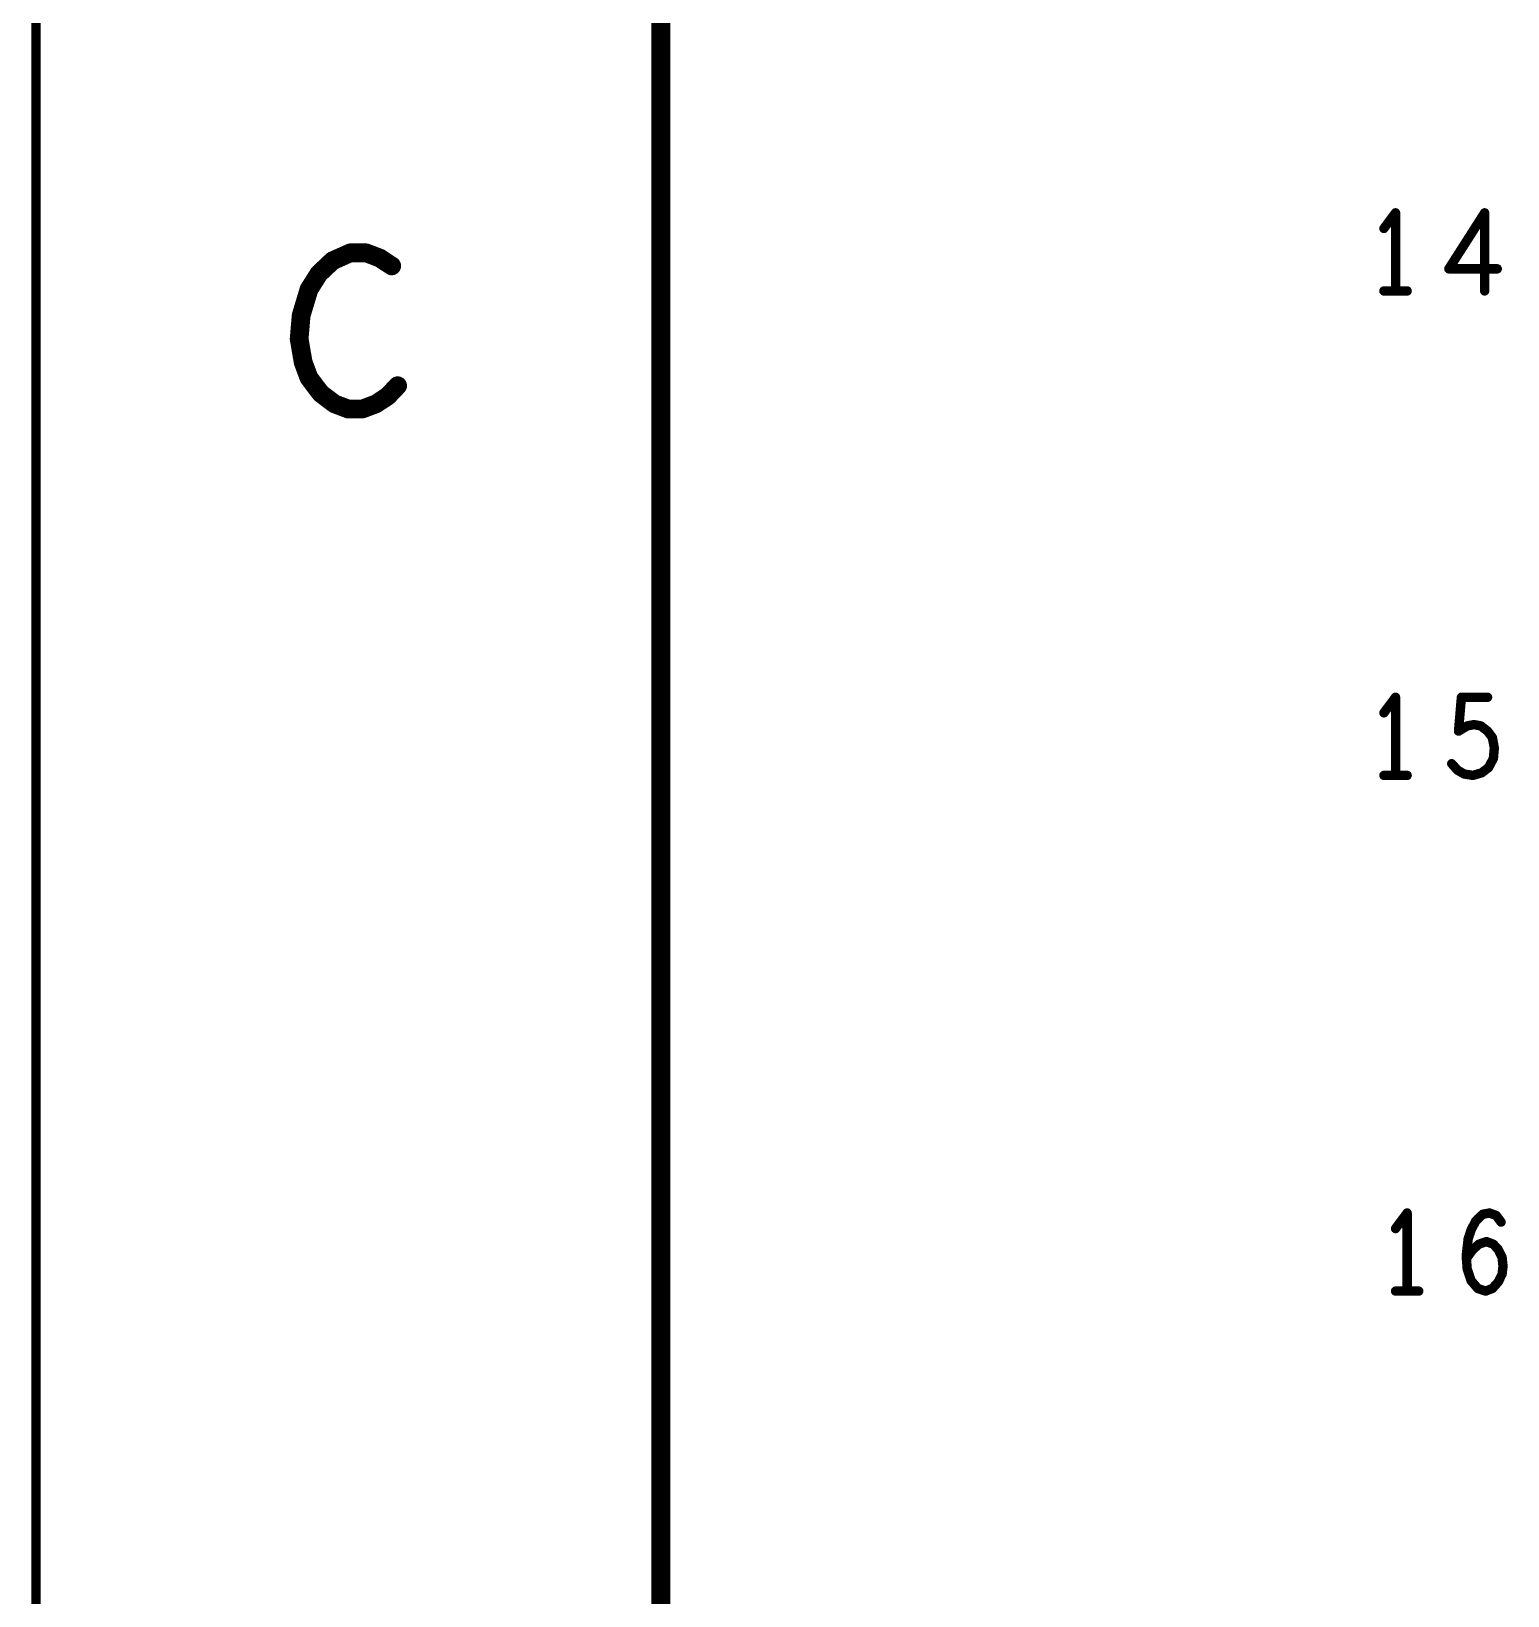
# Model space of a CAD drawing. Extents: x -14.2 to 19.9, y -5.2 to 16.9.
# Drawn here: x -14.157 to -11.795, y 6.704 to 9.207 of the extents above; entities that cross this region are included whole.
import ezdxf

# ---------------------------------------------------------------- set-up
doc = ezdxf.new("R2010")
doc.units = 0
doc.layers.get('0').update_dxf_attribs({"linetype": 'CONTINUOUS'})
doc.layers.add('FAB', color=2, linetype='CONTINUOUS')

# ---------------------------------------------------------------- blocks, each defined once
blk = doc.blocks.new('ROUND_105')
at = {"const_width": 0.0075}
blk.add_lwpolyline([(-0.00375, 0, 1), (0.00375, 0, 1)], format="xyb", close=True, dxfattribs=at)
blk = doc.blocks.new('ROUND_138')
at = {"const_width": 0.015}
blk.add_lwpolyline([(-0.0075, 0, 1), (0.0075, 0, 1)], format="xyb", close=True, dxfattribs=at)

msp = doc.modelspace()

# ---------------------------------------------------------------- linework, layer by layer
at = {"layer": 'FAB'}
for points, const_width in [([(-14.1499, -5.1472), (-14.1499, 16.8528)], 0.015), ([(-13.1499, 16.3528), (-13.1499, -4.6472)], 0.03), ([(-11.9741, 8.9168), (-11.9927, 8.8918)], 0.015), ([(-11.9741, 8.7918), (-11.9741, 8.9168)], 0.015), ([(-11.8315, 8.9168), (-11.8888, 8.8272)], 0.015), ([(-11.8315, 8.7918), (-11.8315, 8.9168)], 0.015), ([(-13.6467, 8.8528), (-13.6751, 8.8402)], 0.03), ([(-13.6215, 8.8528), (-13.6467, 8.8528)], 0.03), ([(-13.5995, 8.8444), (-13.6215, 8.8528)], 0.03), ([(-13.6751, 8.8402), (-13.6971, 8.8194)], 0.03), ([(-13.5806, 8.8319), (-13.5995, 8.8444)], 0.03), ([(-13.6971, 8.8194), (-13.7129, 8.7944)], 0.03), ([(-11.8888, 8.8272), (-11.8113, 8.8272)], 0.015), ([(-13.7129, 8.7944), (-13.7255, 8.7527)], 0.03), ([(-11.9927, 8.7918), (-11.9555, 8.7918)], 0.015), ([(-13.7255, 8.7527), (-13.7287, 8.7152)], 0.03), ([(-13.7287, 8.7152), (-13.7223, 8.6777)], 0.03), ([(-13.7223, 8.6777), (-13.7129, 8.6527)], 0.03), ([(-13.7129, 8.6527), (-13.694, 8.6277)], 0.03), ([(-13.694, 8.6277), (-13.6719, 8.6111)], 0.03), ([(-13.6058, 8.6111), (-13.5869, 8.6236)], 0.03), ([(-13.5869, 8.6236), (-13.5711, 8.6402)], 0.03), ([(-13.6719, 8.6111), (-13.6499, 8.6028)], 0.03), ([(-13.6499, 8.6028), (-13.6279, 8.6028)], 0.03), ([(-13.6279, 8.6028), (-13.6058, 8.6111)], 0.03), ([(-11.9741, 8.1418), (-11.9927, 8.1168)], 0.015), ([(-11.9741, 8.0168), (-11.9741, 8.1418)], 0.015), ([(-11.8733, 8.0876), (-11.8687, 8.1418)], 0.015), ([(-11.8687, 8.1418), (-11.8268, 8.1418)], 0.015), ([(-11.8594, 8.096), (-11.8733, 8.0876)], 0.015), ([(-11.8485, 8.098), (-11.8594, 8.096)], 0.015), ([(-11.8377, 8.096), (-11.8485, 8.098)], 0.015), ([(-11.8268, 8.0876), (-11.8377, 8.096)], 0.015), ([(-11.8191, 8.0772), (-11.8268, 8.0876)], 0.015), ([(-11.816, 8.0605), (-11.8191, 8.0772)], 0.015), ([(-11.8175, 8.0439), (-11.816, 8.0605)], 0.015), ([(-11.8842, 8.0355), (-11.8749, 8.0251)], 0.015), ([(-11.8361, 8.021), (-11.8253, 8.0293)], 0.015), ([(-11.8253, 8.0293), (-11.8175, 8.0439)], 0.015), ([(-11.9927, 8.0168), (-11.9555, 8.0168)], 0.015), ([(-11.8749, 8.0251), (-11.864, 8.0189)], 0.015), ([(-11.864, 8.0189), (-11.8501, 8.0168)], 0.015), ([(-11.8501, 8.0168), (-11.8361, 8.021)], 0.015), ([(-11.9555, 7.3167), (-11.9741, 7.2917)], 0.015), ([(-11.9555, 7.1917), (-11.9555, 7.3167)], 0.015), ([(-11.8532, 7.2896), (-11.8455, 7.3042)], 0.015), ([(-11.8455, 7.3042), (-11.8346, 7.3146)], 0.015), ([(-11.8346, 7.3146), (-11.8238, 7.3167)], 0.015), ([(-11.8238, 7.3167), (-11.8129, 7.3126)], 0.015), ([(-11.8129, 7.3126), (-11.8052, 7.3021)], 0.015), ([(-11.8579, 7.2751), (-11.8532, 7.2896)], 0.015), ([(-11.861, 7.248), (-11.8579, 7.2751)], 0.015), ([(-11.861, 7.2438), (-11.8501, 7.2584)], 0.015), ([(-11.8501, 7.2584), (-11.8408, 7.2667)], 0.015), ([(-11.8408, 7.2667), (-11.8284, 7.2709)], 0.015), ([(-11.8284, 7.2709), (-11.8176, 7.2667)], 0.015), ([(-11.8176, 7.2667), (-11.8098, 7.2584)], 0.015), ([(-11.8098, 7.2584), (-11.8036, 7.2459)], 0.015), ([(-11.8594, 7.2271), (-11.861, 7.248)], 0.015), ([(-11.8532, 7.2084), (-11.8594, 7.2271)], 0.015), ([(-11.8036, 7.2459), (-11.8021, 7.2313)], 0.015), ([(-11.8021, 7.2313), (-11.8036, 7.2188)], 0.015), ([(-11.8424, 7.1959), (-11.8532, 7.2084)], 0.015), ([(-11.8098, 7.2063), (-11.8191, 7.1959)], 0.015), ([(-11.8036, 7.2188), (-11.8098, 7.2063)], 0.015), ([(-11.9741, 7.1917), (-11.9369, 7.1917)], 0.015), ([(-11.83, 7.1917), (-11.8424, 7.1959)], 0.015), ([(-11.8191, 7.1959), (-11.83, 7.1917)], 0.015)]:
    msp.add_lwpolyline(points, dxfattribs=dict(at, const_width=const_width))

# ---------------------------------------------------------------- block references
for name, p in [('ROUND_105', (-11.9741, 8.9168)), ('ROUND_105', (-11.9741, 8.9168)), ('ROUND_105', (-11.8315, 8.9168)), ('ROUND_105', (-11.8315, 8.9168)), ('ROUND_105', (-11.9927, 8.8918)), ('ROUND_138', (-13.6467, 8.8528)), ('ROUND_138', (-13.6467, 8.8528)), ('ROUND_138', (-13.6215, 8.8528)), ('ROUND_138', (-13.6215, 8.8528)), ('ROUND_138', (-13.6751, 8.8402)), ('ROUND_138', (-13.6751, 8.8402)), ('ROUND_138', (-13.5995, 8.8444)), ('ROUND_138', (-13.5995, 8.8444)), ('ROUND_138', (-13.5806, 8.8319)), ('ROUND_138', (-13.6971, 8.8194)), ('ROUND_138', (-13.6971, 8.8194)), ('ROUND_105', (-11.8888, 8.8272)), ('ROUND_105', (-11.8888, 8.8272)), ('ROUND_105', (-11.8113, 8.8272)), ('ROUND_138', (-13.7129, 8.7944)), ('ROUND_138', (-13.7129, 8.7944)), ('ROUND_105', (-11.9927, 8.7918)), ('ROUND_105', (-11.9741, 8.7918)), ('ROUND_105', (-11.9555, 8.7918)), ('ROUND_105', (-11.8315, 8.7918)), ('ROUND_138', (-13.7255, 8.7527)), ('ROUND_138', (-13.7255, 8.7527)), ('ROUND_138', (-13.7287, 8.7152)), ('ROUND_138', (-13.7287, 8.7152)), ('ROUND_138', (-13.7223, 8.6777)), ('ROUND_138', (-13.7223, 8.6777)), ('ROUND_138', (-13.7129, 8.6527)), ('ROUND_138', (-13.7129, 8.6527)), ('ROUND_138', (-13.694, 8.6277)), ('ROUND_138', (-13.694, 8.6277)), ('ROUND_138', (-13.5869, 8.6236)), ('ROUND_138', (-13.5869, 8.6236)), ('ROUND_138', (-13.5711, 8.6402)), ('ROUND_138', (-13.6719, 8.6111)), ('ROUND_138', (-13.6719, 8.6111)), ('ROUND_138', (-13.6499, 8.6028)), ('ROUND_138', (-13.6499, 8.6028)), ('ROUND_138', (-13.6279, 8.6028)), ('ROUND_138', (-13.6279, 8.6028)), ('ROUND_138', (-13.6058, 8.6111)), ('ROUND_138', (-13.6058, 8.6111)), ('ROUND_105', (-11.9741, 8.1418)), ('ROUND_105', (-11.9741, 8.1418)), ('ROUND_105', (-11.8687, 8.1418)), ('ROUND_105', (-11.8687, 8.1418)), ('ROUND_105', (-11.8268, 8.1418)), ('ROUND_105', (-11.9927, 8.1168)), ('ROUND_105', (-11.8733, 8.0876)), ('ROUND_105', (-11.8733, 8.0876)), ('ROUND_105', (-11.8594, 8.096)), ('ROUND_105', (-11.8594, 8.096)), ('ROUND_105', (-11.8485, 8.098)), ('ROUND_105', (-11.8485, 8.098)), ('ROUND_105', (-11.8377, 8.096)), ('ROUND_105', (-11.8377, 8.096)), ('ROUND_105', (-11.8268, 8.0876)), ('ROUND_105', (-11.8268, 8.0876)), ('ROUND_105', (-11.8191, 8.0772)), ('ROUND_105', (-11.8191, 8.0772)), ('ROUND_105', (-11.816, 8.0605)), ('ROUND_105', (-11.816, 8.0605)), ('ROUND_105', (-11.8842, 8.0355)), ('ROUND_105', (-11.8253, 8.0293)), ('ROUND_105', (-11.8253, 8.0293)), ('ROUND_105', (-11.8175, 8.0439)), ('ROUND_105', (-11.8175, 8.0439)), ('ROUND_105', (-11.9927, 8.0168)), ('ROUND_105', (-11.9741, 8.0168)), ('ROUND_105', (-11.9555, 8.0168)), ('ROUND_105', (-11.8749, 8.0251)), ('ROUND_105', (-11.8749, 8.0251)), ('ROUND_105', (-11.864, 8.0189)), ('ROUND_105', (-11.864, 8.0189)), ('ROUND_105', (-11.8501, 8.0168)), ('ROUND_105', (-11.8501, 8.0168)), ('ROUND_105', (-11.8361, 8.021)), ('ROUND_105', (-11.8361, 8.021)), ('ROUND_105', (-11.9555, 7.3167)), ('ROUND_105', (-11.9555, 7.3167)), ('ROUND_105', (-11.8455, 7.3042)), ('ROUND_105', (-11.8455, 7.3042)), ('ROUND_105', (-11.8346, 7.3146)), ('ROUND_105', (-11.8346, 7.3146)), ('ROUND_105', (-11.8238, 7.3167)), ('ROUND_105', (-11.8238, 7.3167)), ('ROUND_105', (-11.8129, 7.3126)), ('ROUND_105', (-11.8129, 7.3126)), ('ROUND_105', (-11.8052, 7.3021)), ('ROUND_105', (-11.9741, 7.2917)), ('ROUND_105', (-11.8532, 7.2896)), ('ROUND_105', (-11.8532, 7.2896)), ('ROUND_105', (-11.8579, 7.2751)), ('ROUND_105', (-11.8579, 7.2751)), ('ROUND_105', (-11.8501, 7.2584)), ('ROUND_105', (-11.8501, 7.2584)), ('ROUND_105', (-11.8408, 7.2667)), ('ROUND_105', (-11.8408, 7.2667)), ('ROUND_105', (-11.8284, 7.2709)), ('ROUND_105', (-11.8284, 7.2709)), ('ROUND_105', (-11.8176, 7.2667)), ('ROUND_105', (-11.8176, 7.2667)), ('ROUND_105', (-11.8098, 7.2584)), ('ROUND_105', (-11.8098, 7.2584)), ('ROUND_105', (-11.861, 7.248)), ('ROUND_105', (-11.861, 7.248)), ('ROUND_105', (-11.861, 7.2438)), ('ROUND_105', (-11.8594, 7.2271)), ('ROUND_105', (-11.8594, 7.2271)), ('ROUND_105', (-11.8036, 7.2459)), ('ROUND_105', (-11.8036, 7.2459)), ('ROUND_105', (-11.8021, 7.2313)), ('ROUND_105', (-11.8021, 7.2313)), ('ROUND_105', (-11.8532, 7.2084)), ('ROUND_105', (-11.8532, 7.2084)), ('ROUND_105', (-11.8098, 7.2063)), ('ROUND_105', (-11.8098, 7.2063)), ('ROUND_105', (-11.8036, 7.2188)), ('ROUND_105', (-11.8036, 7.2188)), ('ROUND_105', (-11.9741, 7.1917)), ('ROUND_105', (-11.9555, 7.1917)), ('ROUND_105', (-11.9369, 7.1917)), ('ROUND_105', (-11.8424, 7.1959)), ('ROUND_105', (-11.8424, 7.1959)), ('ROUND_105', (-11.83, 7.1917)), ('ROUND_105', (-11.83, 7.1917)), ('ROUND_105', (-11.8191, 7.1959)), ('ROUND_105', (-11.8191, 7.1959))]:
    msp.add_blockref(name, p, dxfattribs=at)

doc.saveas('drawing.dxf')
